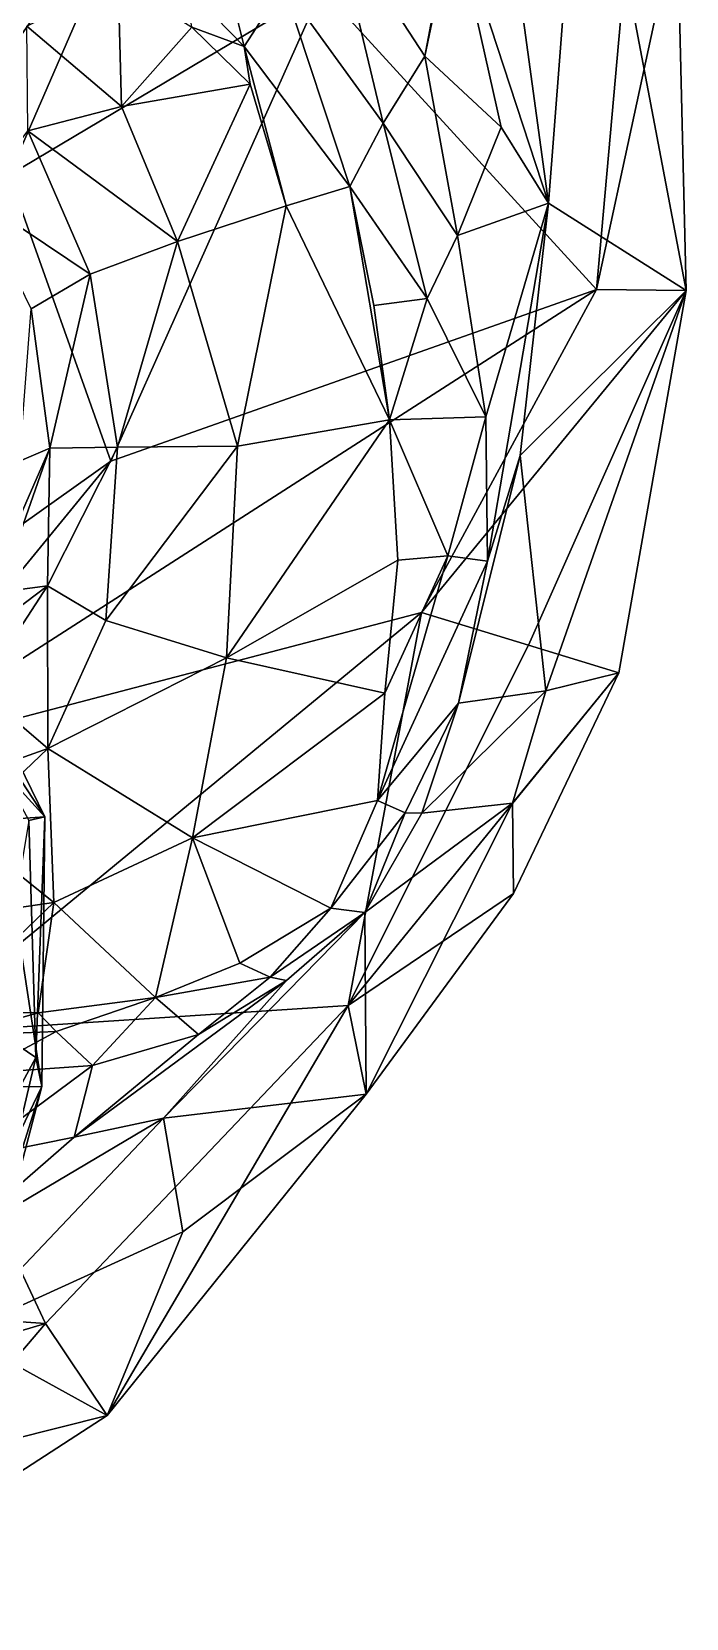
# Model space of a CAD drawing. Extents: x -0.26 to 0.26, y -1.1 to 1.11.
# Drawn here: x 0.1693 to 0.2647, y -0.477 to -0.246 of the extents above; entities that cross this region are included whole.
import ezdxf

# ---------------------------------------------------------------- set-up
doc = ezdxf.new("R2010")
doc.units = 0
doc.layers.add('ZEBRA$LWO', color=1, linetype='CONTINUOUS')

msp = doc.modelspace()

# ---------------------------------------------------------------- linework, layer by layer
at = {"layer": 'ZEBRA$LWO'}
for points in [[(0.24457, -0.27093, 0.96818), (0.2357, -0.20598, 0.9366), (0.24968, -0.2049, 0.99079)], [(0.26466, -0.28363, 1.05482), (0.24457, -0.27093, 0.96818), (0.24968, -0.2049, 0.99079)], [(0.24968, -0.2049, 0.99079), (0.26335, -0.22908, 1.0709), (0.26466, -0.28363, 1.05482)], [(0.2357, -0.20598, 0.9366), (0.22656, -0.2495, 0.90838), (0.21331, -0.2292, 0.88201)], [(0.23061, -0.22821, 0.92453), (0.22656, -0.2495, 0.90838), (0.2357, -0.20598, 0.9366)], [(0.24457, -0.27093, 0.96818), (0.23061, -0.22821, 0.92453), (0.2357, -0.20598, 0.9366)], [(0.18685, -0.21894, 1.29084), (0.14702, -0.21157, 1.31313), (0.13109, -0.29916, 1.35952)], [(0.16602, -0.26683, 1.31209), (0.18685, -0.21894, 1.29084), (0.13109, -0.29916, 1.35952)], [(0.18685, -0.21894, 1.29084), (0.16602, -0.26683, 1.31209), (0.21158, -0.2397, 1.25019)], [(0.23061, -0.22821, 0.92453), (0.23768, -0.25987, 0.94181), (0.22656, -0.2495, 0.90838)], [(0.23768, -0.25987, 0.94181), (0.23061, -0.22821, 0.92453), (0.24457, -0.27093, 0.96818)], [(0.22051, -0.25926, 0.88456), (0.20597, -0.23922, 0.86156), (0.21331, -0.2292, 0.88201)], [(0.25634, -0.23019, 1.18744), (0.21158, -0.2397, 1.25019), (0.25156, -0.2835, 1.23046)], [(0.22656, -0.2495, 0.90838), (0.22051, -0.25926, 0.88456), (0.21331, -0.2292, 0.88201)], [(0.25156, -0.2835, 1.23046), (0.26466, -0.28363, 1.05482), (0.26335, -0.22908, 1.0709)], [(0.26335, -0.22908, 1.0709), (0.25634, -0.23019, 1.18744), (0.25156, -0.2835, 1.23046)], [(0.19168, -0.2393, 0.82887), (0.19666, -0.23367, 0.84652), (0.20025, -0.24809, 0.83873)], [(0.19666, -0.23367, 0.84652), (0.20597, -0.23922, 0.86156), (0.20025, -0.24809, 0.83873)], [(0.21158, -0.2397, 1.25019), (0.16602, -0.26683, 1.31209), (0.18084, -0.30849, 1.3135)], [(0.16857, -0.24516, 0.72947), (0.18191, -0.23843, 0.77244), (0.18236, -0.25684, 0.73417)], [(0.21158, -0.2397, 1.25019), (0.18084, -0.30849, 1.3135), (0.25156, -0.2835, 1.23046)], [(0.18191, -0.23843, 0.77244), (0.19262, -0.24527, 0.77932), (0.18236, -0.25684, 0.73417)], [(0.19168, -0.2393, 0.82887), (0.20025, -0.24809, 0.83873), (0.19262, -0.24527, 0.77932)], [(0.20597, -0.23922, 0.86156), (0.21565, -0.26848, 0.86059), (0.20025, -0.24809, 0.83873)], [(0.21565, -0.26848, 0.86059), (0.20597, -0.23922, 0.86156), (0.22051, -0.25926, 0.88456)], [(0.18236, -0.25684, 0.73417), (0.16874, -0.2604, 0.66781), (0.16857, -0.24516, 0.72947)], [(0.19262, -0.24527, 0.77932), (0.20114, -0.25358, 0.78719), (0.18236, -0.25684, 0.73417)], [(0.19262, -0.24527, 0.77932), (0.20025, -0.24809, 0.83873), (0.20114, -0.25358, 0.78719)], [(0.20636, -0.2713, 0.79913), (0.20114, -0.25358, 0.78719), (0.20025, -0.24809, 0.83873)], [(0.21565, -0.26848, 0.86059), (0.20636, -0.2713, 0.79913), (0.20025, -0.24809, 0.83873)], [(0.23131, -0.27561, 0.8962), (0.22051, -0.25926, 0.88456), (0.22656, -0.2495, 0.90838)], [(0.23768, -0.25987, 0.94181), (0.23131, -0.27561, 0.8962), (0.22656, -0.2495, 0.90838)], [(0.18236, -0.25684, 0.73417), (0.20114, -0.25358, 0.78719), (0.19052, -0.27652, 0.73907)], [(0.20114, -0.25358, 0.78719), (0.20636, -0.2713, 0.79913), (0.19052, -0.27652, 0.73907)], [(0.18236, -0.25684, 0.73417), (0.19052, -0.27652, 0.73907), (0.16874, -0.2604, 0.66781)], [(0.16874, -0.2604, 0.66781), (0.17781, -0.28128, 0.67612), (0.16133, -0.27022, 0.59004)], [(0.17781, -0.28128, 0.67612), (0.16874, -0.2604, 0.66781), (0.19052, -0.27652, 0.73907)], [(0.22051, -0.25926, 0.88456), (0.22692, -0.28479, 0.87166), (0.21565, -0.26848, 0.86059)], [(0.22692, -0.28479, 0.87166), (0.22051, -0.25926, 0.88456), (0.23131, -0.27561, 0.8962)], [(0.23131, -0.27561, 0.8962), (0.23768, -0.25987, 0.94181), (0.24457, -0.27093, 0.96818)], [(0.16602, -0.26683, 1.31209), (0.13326, -0.34225, 1.35626), (0.18084, -0.30849, 1.3135)], [(0.1692, -0.28631, 0.59918), (0.16133, -0.27022, 0.59004), (0.17781, -0.28128, 0.67612)], [(0.21565, -0.26848, 0.86059), (0.2214, -0.30248, 0.81242), (0.20636, -0.2713, 0.79913)], [(0.2214, -0.30248, 0.81242), (0.21565, -0.26848, 0.86059), (0.21913, -0.28582, 0.83583)], [(0.22692, -0.28479, 0.87166), (0.21913, -0.28582, 0.83583), (0.21565, -0.26848, 0.86059)], [(0.19052, -0.27652, 0.73907), (0.20636, -0.2713, 0.79913), (0.19926, -0.30629, 0.74082)], [(0.20636, -0.2713, 0.79913), (0.2214, -0.30248, 0.81242), (0.19926, -0.30629, 0.74082)], [(0.23131, -0.27561, 0.8962), (0.24457, -0.27093, 0.96818), (0.23547, -0.30204, 0.88243)], [(0.24457, -0.27093, 0.96818), (0.23571, -0.32303, 0.89464), (0.23547, -0.30204, 0.88243)], [(0.23571, -0.32303, 0.89464), (0.24457, -0.27093, 0.96818), (0.24048, -0.30768, 0.94113)], [(0.26466, -0.28363, 1.05482), (0.24048, -0.30768, 0.94113), (0.24457, -0.27093, 0.96818)], [(0.17781, -0.28128, 0.67612), (0.19052, -0.27652, 0.73907), (0.18181, -0.30645, 0.68512)], [(0.19926, -0.30629, 0.74082), (0.18181, -0.30645, 0.68512), (0.19052, -0.27652, 0.73907)], [(0.22692, -0.28479, 0.87166), (0.23131, -0.27561, 0.8962), (0.23547, -0.30204, 0.88243)], [(0.1692, -0.28631, 0.59918), (0.17781, -0.28128, 0.67612), (0.17192, -0.3066, 0.60038)], [(0.18181, -0.30645, 0.68512), (0.17192, -0.3066, 0.60038), (0.17781, -0.28128, 0.67612)], [(0.14547, -0.35163, 1.29176), (0.22607, -0.3305, 1.2354), (0.25156, -0.2835, 1.23046)], [(0.25156, -0.2835, 1.23046), (0.18084, -0.30849, 1.3135), (0.14547, -0.35163, 1.29176)], [(0.26466, -0.28363, 1.05482), (0.25156, -0.2835, 1.23046), (0.22607, -0.3305, 1.2354)], [(0.22607, -0.3305, 1.2354), (0.24169, -0.3353, 1.13207), (0.26466, -0.28363, 1.05482)], [(0.26466, -0.28363, 1.05482), (0.24418, -0.34192, 0.97616), (0.24048, -0.30768, 0.94113)], [(0.24169, -0.3353, 1.13207), (0.25481, -0.33933, 1.04527), (0.26466, -0.28363, 1.05482)], [(0.24418, -0.34192, 0.97616), (0.26466, -0.28363, 1.05482), (0.25481, -0.33933, 1.04527)], [(0.1692, -0.28631, 0.59918), (0.17192, -0.3066, 0.60038), (0.1675, -0.30849, 0.55175)], [(0.22692, -0.28479, 0.87166), (0.2214, -0.30248, 0.81242), (0.21913, -0.28582, 0.83583)], [(0.2214, -0.30248, 0.81242), (0.22692, -0.28479, 0.87166), (0.23547, -0.30204, 0.88243)], [(0.19926, -0.30629, 0.74082), (0.2214, -0.30248, 0.81242), (0.19768, -0.3371, 0.74141)], [(0.19768, -0.3371, 0.74141), (0.2214, -0.30248, 0.81242), (0.22263, -0.32292, 0.81729)], [(0.22992, -0.32226, 0.85319), (0.2214, -0.30248, 0.81242), (0.23547, -0.30204, 0.88243)], [(0.22992, -0.32226, 0.85319), (0.22263, -0.32292, 0.81729), (0.2214, -0.30248, 0.81242)], [(0.23571, -0.32303, 0.89464), (0.22992, -0.32226, 0.85319), (0.23547, -0.30204, 0.88243)], [(0.17192, -0.3066, 0.60038), (0.16454, -0.32755, 0.54148), (0.16609, -0.31996, 0.5414)], [(0.17161, -0.32666, 0.62049), (0.16454, -0.32755, 0.54148), (0.17192, -0.3066, 0.60038)], [(0.16609, -0.31996, 0.5414), (0.1675, -0.30849, 0.55175), (0.17192, -0.3066, 0.60038)], [(0.18011, -0.33171, 0.68838), (0.17161, -0.32666, 0.62049), (0.18181, -0.30645, 0.68512)], [(0.17161, -0.32666, 0.62049), (0.17192, -0.3066, 0.60038), (0.18181, -0.30645, 0.68512)], [(0.19768, -0.3371, 0.74141), (0.18011, -0.33171, 0.68838), (0.19926, -0.30629, 0.74082)], [(0.18011, -0.33171, 0.68838), (0.18181, -0.30645, 0.68512), (0.19926, -0.30629, 0.74082)], [(0.18084, -0.30849, 1.3135), (0.13326, -0.34225, 1.35626), (0.14547, -0.35163, 1.29176)], [(0.23571, -0.32303, 0.89464), (0.24048, -0.30768, 0.94113), (0.23146, -0.34372, 0.90722)], [(0.24048, -0.30768, 0.94113), (0.24418, -0.34192, 0.97616), (0.23146, -0.34372, 0.90722)], [(0.22263, -0.32292, 0.81729), (0.22076, -0.34229, 0.82449), (0.19768, -0.3371, 0.74141)], [(0.22992, -0.32226, 0.85319), (0.21968, -0.35789, 0.84119), (0.22076, -0.34229, 0.82449)], [(0.23571, -0.32303, 0.89464), (0.21968, -0.35789, 0.84119), (0.22992, -0.32226, 0.85319)], [(0.21968, -0.35789, 0.84119), (0.23571, -0.32303, 0.89464), (0.23146, -0.34372, 0.90722)], [(0.22263, -0.32292, 0.81729), (0.22992, -0.32226, 0.85319), (0.22076, -0.34229, 0.82449)], [(0.17161, -0.32666, 0.62049), (0.1617, -0.34181, 0.59271), (0.1607, -0.33482, 0.53116)], [(0.1607, -0.33482, 0.53116), (0.16454, -0.32755, 0.54148), (0.17161, -0.32666, 0.62049)], [(0.17166, -0.35033, 0.68603), (0.1617, -0.34181, 0.59271), (0.17161, -0.32666, 0.62049)], [(0.17161, -0.32666, 0.62049), (0.18011, -0.33171, 0.68838), (0.17166, -0.35033, 0.68603)], [(0.22607, -0.3305, 1.2354), (0.14547, -0.35163, 1.29176), (0.15149, -0.39194, 1.28133)], [(0.15149, -0.39194, 1.28133), (0.21538, -0.38775, 1.21496), (0.22607, -0.3305, 1.2354)], [(0.18011, -0.33171, 0.68838), (0.19768, -0.3371, 0.74141), (0.17166, -0.35033, 0.68603)], [(0.24169, -0.3353, 1.13207), (0.22607, -0.3305, 1.2354), (0.21538, -0.38775, 1.21496)], [(0.19274, -0.36335, 0.75175), (0.17166, -0.35033, 0.68603), (0.19768, -0.3371, 0.74141)], [(0.19768, -0.3371, 0.74141), (0.22076, -0.34229, 0.82449), (0.19274, -0.36335, 0.75175)], [(0.25481, -0.33933, 1.04527), (0.24169, -0.3353, 1.13207), (0.21538, -0.38775, 1.21496)], [(0.17121, -0.36026, 0.00915), (0.16059, -0.33856, 0.00915), (0.15684, -0.33841, 0.02691)], [(0.15684, -0.33841, 0.02691), (0.16885, -0.3608, 0.02279), (0.17121, -0.36026, 0.00915)], [(0.15698, -0.34466), (0.16059, -0.33856, 0.00915), (0.17121, -0.36026, 0.00915)], [(0.23948, -0.37146, 1.03487), (0.25481, -0.33933, 1.04527), (0.21538, -0.38775, 1.21496)], [(0.23948, -0.37146, 1.03487), (0.23934, -0.35828, 0.98945), (0.25481, -0.33933, 1.04527)], [(0.23934, -0.35828, 0.98945), (0.24418, -0.34192, 0.97616), (0.25481, -0.33933, 1.04527)], [(0.17166, -0.35033, 0.68603), (0.15513, -0.35622, 0.64799), (0.1617, -0.34181, 0.59271)], [(0.22076, -0.34229, 0.82449), (0.21968, -0.35789, 0.84119), (0.19274, -0.36335, 0.75175)], [(0.22369, -0.3597, 0.87997), (0.21968, -0.35789, 0.84119), (0.23146, -0.34372, 0.90722)], [(0.22613, -0.35975, 0.92062), (0.22369, -0.3597, 0.87997), (0.23146, -0.34372, 0.90722)], [(0.24418, -0.34192, 0.97616), (0.22613, -0.35975, 0.92062), (0.23146, -0.34372, 0.90722)], [(0.22613, -0.35975, 0.92062), (0.24418, -0.34192, 0.97616), (0.23934, -0.35828, 0.98945)], [(0.16482, -0.3607), (0.15698, -0.34466), (0.17121, -0.36026, 0.00915)], [(0.15925, -0.3621, 0.68814), (0.15513, -0.35622, 0.64799), (0.17166, -0.35033, 0.68603)], [(0.15925, -0.3621, 0.68814), (0.17166, -0.35033, 0.68603), (0.17254, -0.37276, 0.73845)], [(0.19274, -0.36335, 0.75175), (0.17254, -0.37276, 0.73845), (0.17166, -0.35033, 0.68603)], [(0.21968, -0.35789, 0.84119), (0.21287, -0.37359, 0.85298), (0.19274, -0.36335, 0.75175)], [(0.21968, -0.35789, 0.84119), (0.22369, -0.3597, 0.87997), (0.21287, -0.37359, 0.85298)], [(0.16482, -0.3607), (0.17121, -0.36026, 0.00915), (0.17075, -0.39956, 0.00915)], [(0.17121, -0.36026, 0.00915), (0.16885, -0.3608, 0.02279), (0.16989, -0.3953, 0.02324)], [(0.16989, -0.3953, 0.02324), (0.17075, -0.39956, 0.00915), (0.17121, -0.36026, 0.00915)], [(0.22369, -0.3597, 0.87997), (0.21782, -0.37422, 0.93476), (0.21287, -0.37359, 0.85298)], [(0.23934, -0.35828, 0.98945), (0.21804, -0.40064, 1.02415), (0.21782, -0.37422, 0.93476)], [(0.22613, -0.35975, 0.92062), (0.23934, -0.35828, 0.98945), (0.21782, -0.37422, 0.93476)], [(0.22613, -0.35975, 0.92062), (0.21782, -0.37422, 0.93476), (0.22369, -0.3597, 0.87997)], [(0.23948, -0.37146, 1.03487), (0.21804, -0.40064, 1.02415), (0.23934, -0.35828, 0.98945)], [(0.15925, -0.3621, 0.68814), (0.17254, -0.37276, 0.73845), (0.15257, -0.37563, 0.73845)], [(0.16989, -0.3953, 0.02324), (0.16885, -0.3608, 0.02279), (0.16379, -0.39119, 0.04743)], [(0.16438, -0.39958), (0.16482, -0.3607), (0.17075, -0.39956, 0.00915)], [(0.18735, -0.3866, 0.83122), (0.17254, -0.37276, 0.73845), (0.19274, -0.36335, 0.75175)], [(0.19962, -0.38157, 0.83735), (0.18735, -0.3866, 0.83122), (0.19274, -0.36335, 0.75175)], [(0.21287, -0.37359, 0.85298), (0.19962, -0.38157, 0.83735), (0.19274, -0.36335, 0.75175)], [(0.21538, -0.38775, 1.21496), (0.21804, -0.40064, 1.02415), (0.23948, -0.37146, 1.03487)], [(0.15257, -0.37563, 0.73845), (0.17254, -0.37276, 0.73845), (0.15593, -0.38868, 0.8112)], [(0.17022, -0.38882, 0.81658), (0.15593, -0.38868, 0.8112), (0.17254, -0.37276, 0.73845)], [(0.18735, -0.3866, 0.83122), (0.17022, -0.38882, 0.81658), (0.17254, -0.37276, 0.73845)], [(0.18847, -0.40415, 0.94066), (0.20642, -0.38409, 0.91456), (0.21782, -0.37422, 0.93476)], [(0.21804, -0.40064, 1.02415), (0.18847, -0.40415, 0.94066), (0.21782, -0.37422, 0.93476)], [(0.20405, -0.38361, 0.87389), (0.19962, -0.38157, 0.83735), (0.21287, -0.37359, 0.85298)], [(0.21782, -0.37422, 0.93476), (0.20405, -0.38361, 0.87389), (0.21287, -0.37359, 0.85298)], [(0.21782, -0.37422, 0.93476), (0.20642, -0.38409, 0.91456), (0.20405, -0.38361, 0.87389)], [(0.18735, -0.3866, 0.83122), (0.19962, -0.38157, 0.83735), (0.20405, -0.38361, 0.87389)], [(0.20642, -0.38409, 0.91456), (0.17546, -0.40693, 0.9117), (0.19358, -0.39196, 0.89495)], [(0.18847, -0.40415, 0.94066), (0.17546, -0.40693, 0.9117), (0.20642, -0.38409, 0.91456)], [(0.18735, -0.3866, 0.83122), (0.20405, -0.38361, 0.87389), (0.19358, -0.39196, 0.89495)], [(0.20405, -0.38361, 0.87389), (0.20642, -0.38409, 0.91456), (0.19358, -0.39196, 0.89495)], [(0.17128, -0.43405, 1.20312), (0.21538, -0.38775, 1.21496), (0.15149, -0.39194, 1.28133)], [(0.17286, -0.39154, 0.84742), (0.17022, -0.38882, 0.81658), (0.18735, -0.3866, 0.83122)], [(0.21538, -0.38775, 1.21496), (0.17128, -0.43405, 1.20312), (0.1803, -0.44747, 1.06707)], [(0.17286, -0.39154, 0.84742), (0.18735, -0.3866, 0.83122), (0.17816, -0.39646, 0.88311)], [(0.17816, -0.39646, 0.88311), (0.18735, -0.3866, 0.83122), (0.19358, -0.39196, 0.89495)], [(0.1803, -0.44747, 1.06707), (0.21804, -0.40064, 1.02415), (0.21538, -0.38775, 1.21496)], [(0.17022, -0.38882, 0.81658), (0.15851, -0.39214, 0.84188), (0.15593, -0.38868, 0.8112)], [(0.15851, -0.39214, 0.84188), (0.17022, -0.38882, 0.81658), (0.17286, -0.39154, 0.84742)], [(0.15149, -0.39194, 1.28133), (0.09497, -0.42882, 1.25532), (0.17128, -0.43405, 1.20312)], [(0.15851, -0.39214, 0.84188), (0.17286, -0.39154, 0.84742), (0.16156, -0.39765, 0.87205)], [(0.16989, -0.3953, 0.02324), (0.16379, -0.39119, 0.04743), (0.15866, -0.41602, 0.04831)], [(0.17286, -0.39154, 0.84742), (0.17816, -0.39646, 0.88311), (0.16156, -0.39765, 0.87205)], [(0.17546, -0.40693, 0.9117), (0.17816, -0.39646, 0.88311), (0.19358, -0.39196, 0.89495)], [(0.15866, -0.41602, 0.04831), (0.16343, -0.42268, 0.02359), (0.16989, -0.3953, 0.02324)], [(0.17816, -0.39646, 0.88311), (0.15977, -0.41006, 0.90023), (0.16156, -0.39765, 0.87205)], [(0.17546, -0.40693, 0.9117), (0.15977, -0.41006, 0.90023), (0.17816, -0.39646, 0.88311)], [(0.16989, -0.3953, 0.02324), (0.16343, -0.42268, 0.02359), (0.17075, -0.39956, 0.00915)], [(0.17075, -0.39956, 0.00915), (0.16306, -0.42886, 0.00915), (0.15675, -0.42863)], [(0.15675, -0.42863), (0.16438, -0.39958), (0.17075, -0.39956, 0.00915)], [(0.16343, -0.42268, 0.02359), (0.16306, -0.42886, 0.00915), (0.17075, -0.39956, 0.00915)], [(0.1913, -0.42068, 1.00133), (0.21804, -0.40064, 1.02415), (0.1803, -0.44747, 1.06707)], [(0.1913, -0.42068, 1.00133), (0.18847, -0.40415, 0.94066), (0.21804, -0.40064, 1.02415)], [(0.17546, -0.40693, 0.9117), (0.18847, -0.40415, 0.94066), (0.15766, -0.42242, 0.9284)], [(0.18847, -0.40415, 0.94066), (0.15866, -0.43556, 0.97609), (0.15766, -0.42242, 0.9284)], [(0.18847, -0.40415, 0.94066), (0.1913, -0.42068, 1.00133), (0.15866, -0.43556, 0.97609)], [(0.15977, -0.41006, 0.90023), (0.17546, -0.40693, 0.9117), (0.15766, -0.42242, 0.9284)], [(0.1803, -0.44747, 1.06707), (0.15866, -0.43556, 0.97609), (0.1913, -0.42068, 1.00133)], [(0.12617, -0.44746, 1.2048), (0.17128, -0.43405, 1.20312), (0.09497, -0.42882, 1.25532)], [(0.17128, -0.43405, 1.20312), (0.12617, -0.44746, 1.2048), (0.13474, -0.47697, 1.08581)], [(0.13474, -0.47697, 1.08581), (0.1803, -0.44747, 1.06707), (0.17128, -0.43405, 1.20312)], [(0.11019, -0.46509, 1.02081), (0.15866, -0.43556, 0.97609), (0.1803, -0.44747, 1.06707)], [(0.1803, -0.44747, 1.06707), (0.13474, -0.47697, 1.08581), (0.11019, -0.46509, 1.02081)]]:
    msp.add_3dface(points, dxfattribs=at)

doc.saveas('drawing.dxf')
